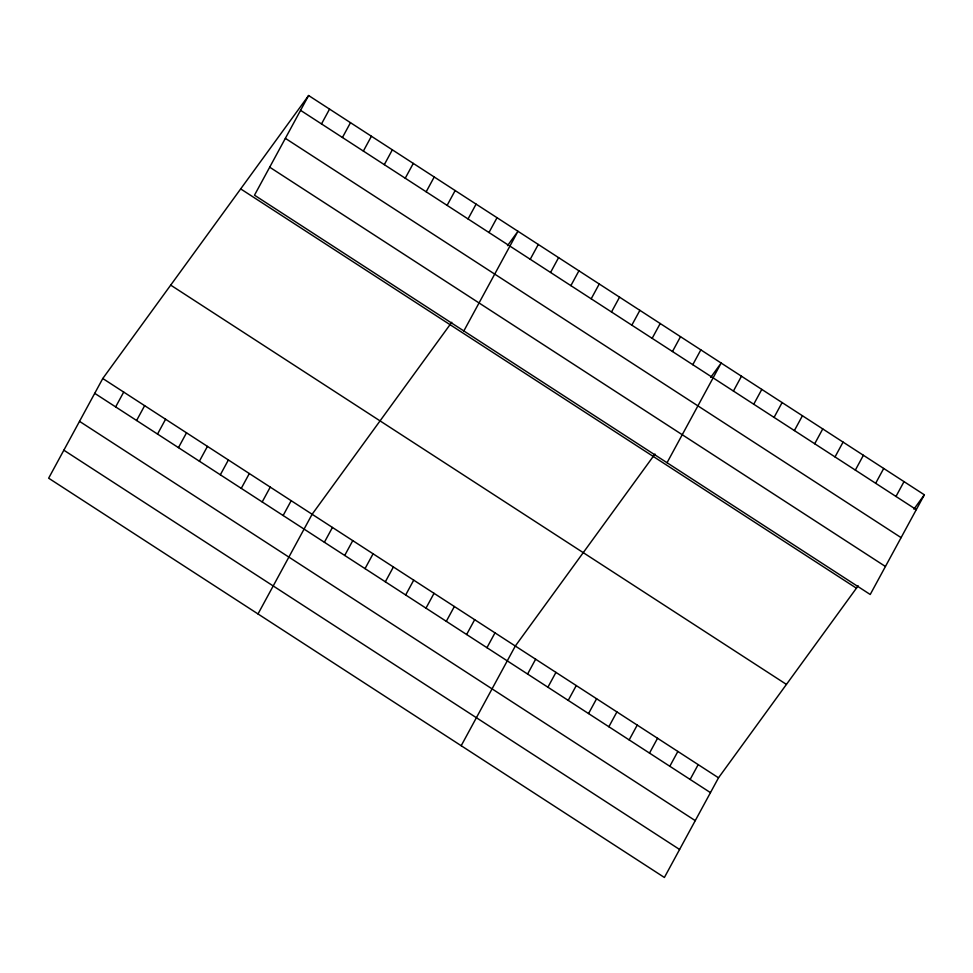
<?xml version="1.0" encoding="UTF-8"?>
<svg xmlns="http://www.w3.org/2000/svg" width="973" height="973" viewBox="0 0 973 973"><rect width="100%" height="100%" fill="white"/><g stroke="black" fill="none" stroke-linecap="round" stroke-linejoin="round"><path stroke-width="1.46" d="M308.611 95.524L254.488 195.196L870.227 594.491L924.35 494.807L308.611 95.524L102.773 378.509L48.65 478.193L664.389 877.476L718.512 777.804L858.162 585.795M115.653 406.909L123.705 392.083M136.597 420.494L144.636 405.668M321.504 123.924L329.555 109.098M157.529 434.067L165.58 419.241M342.435 137.497L350.487 122.671M178.46 447.641L186.512 432.815M363.367 151.07L371.418 136.244M199.392 461.214L207.444 446.388M384.311 164.644L392.35 149.818M220.336 474.788L228.387 459.961M405.242 178.229L413.294 163.403M241.268 488.373L249.319 473.547M426.174 191.803L434.226 176.977M262.199 501.946L270.251 487.12M447.106 205.376L455.157 190.55M283.131 515.52L291.182 500.694M468.049 218.949L476.101 204.123M258.003 613.951L312.126 514.267L451.776 322.27M488.981 232.523L497.033 217.697M324.386 542.277L332.438 527.451M463.841 330.954L517.964 231.282L507.517 245.646M344.71 555.449L352.761 540.623M530.236 259.28L538.288 244.454M365.033 568.621L373.085 553.795M550.56 272.452L558.599 257.626M385.344 581.805L393.396 566.979M570.871 285.636L578.923 270.81M405.668 594.977L413.72 580.151M591.195 298.808L599.246 283.982M425.992 608.149L434.031 593.323M611.506 311.98L619.558 297.154M446.303 621.333L454.355 606.507M631.83 325.164L639.881 310.338M466.626 634.505L474.678 619.679M652.153 338.336L660.205 323.51M486.95 647.69L494.989 632.864M672.465 351.521L680.516 336.694M461.19 745.719L515.313 646.036L654.975 454.038M692.788 364.693L700.84 349.866M527.585 674.034L535.636 659.207M667.04 462.722L721.163 363.038L710.704 377.415M547.908 687.218L555.948 672.392M733.423 391.049L741.475 376.223M568.22 700.39L576.271 685.564M753.747 404.221L761.798 389.395M588.543 713.562L596.595 698.736M774.07 417.393L782.11 402.567M608.855 726.746L616.906 711.92M794.382 430.577L802.433 415.751M629.178 739.918L637.23 725.092M814.705 443.749L822.757 428.923M649.502 753.102L657.553 738.264M835.029 456.933L843.068 442.107M669.813 766.274L677.865 751.448M855.34 470.105L863.392 455.279M690.137 779.446L698.188 764.62M875.664 483.277L883.715 468.451M895.975 496.461L904.026 481.635M913.902 509.171L924.35 494.807M300.572 110.35L916.298 509.633M285.357 138.348L901.095 537.631M269.703 167.198L885.43 566.481M240.684 188.908L856.422 588.191M170.701 285.125L786.439 684.408M102.773 378.509L718.512 777.804M94.722 393.335L710.46 792.63M79.518 421.345L695.257 820.628M63.853 450.195L679.592 849.478"/></g></svg>
